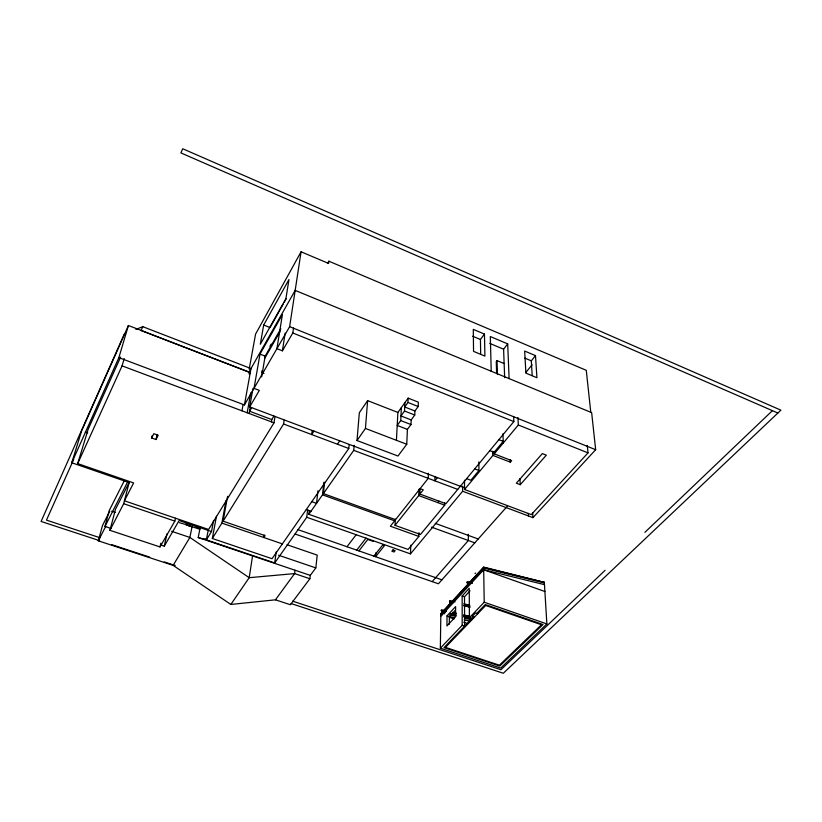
<?xml version="1.0" encoding="UTF-8"?>
<svg xmlns="http://www.w3.org/2000/svg" width="822" height="822" viewBox="0 0 822 822"><rect width="100%" height="100%" fill="white"/><g stroke="black" fill="none" stroke-linecap="round" stroke-linejoin="round"><path stroke-width="1.23" d="M449.305 624.227L449.367 616.634L455.388 610.181M447.034 615.842L446.942 625.963L455.573 616.767L455.614 606.605L447.034 615.842L449.367 616.634M395.361 519.072L395.043 525.35L420.474 534.475L444.712 505.17L444.743 502.653M544.328 582.089L546.866 623.929L500.711 668.07L440.345 648.168L440.849 613.541L450.261 603.338M442.061 614.877L442.082 613.171L444.589 613.746M434.941 476.976L434.869 480.808L437.417 477.623M428.365 473.318L428.231 478.322L395.557 519.658L323.375 493.611L324.587 482.319M418.922 489.254L418.717 495.563L444.712 505.17M420.052 489.028L419.898 494.073L445.914 503.711L513.853 421.573L513.627 416.487M309.278 510.565L308.846 514.315L408.092 549.445L418.86 536.427L418.984 532.666M397.879 412.449L367.619 400.622L359.337 412.726L357.005 440.53L397.971 456.035L406.756 444.26L407.414 429.382L410.979 424.542L411.175 419.919L414.761 415.028L414.915 410.99L418.193 406.5L418.347 402.174L408.154 398.136L397.879 412.449L396.43 440.304M208.264 529.974L206.373 539.869L274.702 562.957L306.77 517.274L410.466 553.874L410.795 545.12M414.915 410.99L404.712 406.982L407.959 402.461L408.154 398.136M411.175 419.919L400.972 415.942L404.516 411.021L404.907 402.657M407.414 429.382L397.201 425.436L400.735 420.566L401.383 407.568M375.829 552.857L375.582 556.699L384.439 545.644L382.692 545.027L373.856 556.093M357.005 440.53L365.441 428.447L367.619 400.622M323.375 493.611L353.748 450.353L354.179 445.308M216.474 516.206L212.323 538.492L272.051 558.713L348.795 448.493L349.134 444.702M109.778 511.13L102.473 525.577L98.332 540.835L173.123 565.382L230.838 604.447L275.442 599.824L290.402 604.735L309.894 578.739L310.264 575.369L315.843 567.91L317.2 555.107L287.032 544.739M308.846 514.315L322.512 494.844L323.858 482.298M317.95 490.744L316.552 503.341L311.795 501.636M306.77 517.274L307.654 509.774M295.016 570.221L294.605 573.592L275.442 599.824M312.175 430.738L311.713 434.561L313.963 431.118M590.782 412.284L586.271 370.321L328.851 261.19L328.574 263.43L301.068 251.789L255.58 334.081L249.189 369.212M274.702 562.957L276.233 551.819M264.222 535.04L263.852 537.526L265.116 535.646L223.091 521.189L283.59 424.008L284.135 420.227M464.543 487.836L249.693 406.911L259.32 390.388L254.008 388.354L259.999 354.107L282.429 314.466L276.922 348.672L282.398 350.83L292.796 332.992L293.546 327.988M120.608 357.087L88.149 429.3L77.7 463.587L133.626 482.935L124.42 500.804L208.593 529.481L274.003 422.827L274.959 416.62M249.261 374.329L250.278 372.53L128.407 325.512L118.871 357.632L244.432 404.927L289.632 326.673L301.068 251.789M282.398 350.83L285.162 333.085M271.414 421.861L271.774 419.569L273.921 416.035M252.56 555.888L249.2 577.691L230.838 604.447M261.612 376.928L265.157 356.121L280.836 328.687M263.687 325.029L260.307 344.243L285.902 298.663L288.964 279.531L263.687 325.029L270.037 327.567L283.076 304.346M249.693 406.911L252.909 388.58M249.169 413.517L250.422 406.335M247.196 412.778L250.731 392.813M241.945 410.805L243.065 404.619M212.323 538.492L221.889 523.111L225.947 500.752M223.091 521.189L227.581 496.334M244.432 404.927L250.998 368.544L142.792 326.683L135.877 329.406M206.373 539.869L211.521 531.536L213.597 520.46M310.264 575.369L198.215 537.537L200.291 527.025M193.17 524.785L192.06 526.666L189.872 537.444L173.123 565.382M127.225 481.774L129.188 482.452L115.532 509.178L109.932 530.313L160.002 546.938L174.86 521.107L175.487 518.199M160.65 544.935L164.277 546.147L167 533.838M160.002 546.938L160.845 543.208M152.245 435.547L151.638 437.972L155.995 439.534L157.187 434.704M109.932 530.313L123.67 503.711L129.188 482.452M111.032 528.443L104.98 526.429L109.285 510.431L124.286 480.757M77.7 463.587L122.077 365.872L124.225 358.495M104.98 526.429L127.574 482.052L71.761 462.755L81.666 430.738L128.407 325.512M189.183 526.512L190.221 523.717M124.358 333.938L41.1 521.456L99.637 540.681M71.761 462.755L118.871 357.632M73.764 459.272L46.464 520.12L100.068 537.763M142.792 326.683L141.045 330.506L248.974 372.14M98.332 540.835L105.771 526.224M151.638 437.972L153.817 433.708L158.184 435.29L155.995 439.534M284.32 302.136L286.179 298.818M248.501 372.972L295.17 290.392L591.655 412.644L595.662 449.716L532.933 517.644L462.652 491.248L462.642 486.182M269.924 346.278L271.178 344.069M264.828 358.187L280.035 331.585M327.701 263.184L328.851 261.19M164.277 546.147L179.124 520.511L211.521 531.536M251.655 407.65L249.569 411.226L271.774 419.569M186.943 522.484L185.751 524.549A135.671 111.679 29.6 0 0 179.371 522.7M195.081 526.008L199.838 529.306L185.751 524.549L188.916 525.577L190.016 523.706M337.431 444.219L339.743 440.828M480.685 354.169L480.438 339.486L484.456 334.071L473.297 329.365L473.544 351.364L484.908 356.101L484.456 334.071M346.987 546.722L356.245 534.598M504.667 377.75L503.598 349.216L507.698 343.884L490.323 336.547L491.217 371.236M503.794 363.416L497.033 360.601L496.262 361.608L496.601 372.993M356.727 550.124L366.088 538.071M358.906 550.884L367.794 539.468L373.126 541.359M395.043 525.35L423.279 489.809L420.093 488.628M532.204 375.592L531.31 360.848L535.492 355.618L524.672 351.045L525.905 373.147L536.92 377.73L535.492 355.618M525.813 372.572L532.07 364.783M437.807 502.622L439.01 501.153M478.836 461.872L478.959 470.513L470.842 480.264L466.629 478.671M492.902 453.765L503.208 441.373L498.882 439.667M410.466 553.874L462.652 491.248M587.257 445.401L588.018 452.891L531.3 514.603L464.543 489.491L492.943 455.409L492.84 451.216M492.943 455.409L510.349 462.18L511.664 460.649L494.238 453.857L518.312 424.984L517.952 417.514M432.177 581.616L468.355 540.506L468.324 534.249M520.254 484.703L546.322 455.172L542.335 453.6L516.35 483.202L520.254 484.703L519.966 478.496M507.184 506.373L438.414 583.784L295.129 534.023M441.085 610.469L441.62 609.883L446.531 611.003M475.034 573.643L475.609 573.016M440.839 613.972L451.114 602.803M452.83 600.944L468.232 584.195M469.948 582.336L483.644 567.447L544.349 582.366L483.634 567.077M440.828 614.537L483.655 568.023L544.38 582.942M451.977 601.478L468.232 583.856M469.948 581.997L483.644 567.159L484.22 602.218L469.403 617.733L471.828 618.565M440.808 616.233L483.685 569.749L544.483 584.648M440.345 648.168L462.18 625.306L462.159 595.96L469.228 588.305L469.403 617.733M462.18 625.306L464.584 626.117L464.512 596.772L470.03 590.833M473.472 616.849L443.993 647.613L499.766 666.026L543.013 624.535L485.257 604.54L476.781 613.387M605.105 570.304L500.917 669.725L292.57 601.139M644.89 532.348L772.413 410.661M449.593 614.877L455.85 616.284M464.615 618.267L470.872 619.675M449.449 616.541L454.381 617.651M464.245 619.87L469.177 620.99M452.686 612.4L456.374 613.233M463.752 614.907L469.896 616.305M441.311 610.335L446.243 611.455M452.377 612.842L456.076 613.685M463.444 615.359L469.598 616.757M441.804 611.558L445.503 612.4M450.425 613.51L455.347 614.63M463.957 616.582L472.578 618.524M441.578 611.784L445.277 612.626M451.422 614.013L456.354 615.133M463.721 616.798L472.352 618.75M455.028 601.807L450.076 600.666L449.531 601.262L453.251 602.207M463.69 603.81L469.876 605.239M464.389 604.776L469.331 605.917M450.281 602.341L452.758 602.916M463.906 605.485L470.102 606.913M450.035 602.577L452.511 603.143M463.659 605.711L469.855 607.139M472.393 582.86L467.471 581.688L466.906 582.305L470.605 583.281M472.085 583.332L467.163 582.161L467.379 583.61M111.833 544.688L149.645 557.111M164.277 561.909L175.25 565.515M291.111 603.564L503.311 673.259L780.9 410.168L182.7 148.741L180.912 152.923L777.869 413.045M171.613 531.3L189.872 537.444L249.2 577.691L294.605 573.592L309.894 578.739M111.679 511.233L115.265 512.445M449.213 617.301L454.063 618.945M463.762 622.233L467.399 623.466M278.504 555.21L315.843 567.91M123.67 503.711L174.86 521.107M477.757 613.726L475.568 612.976L472.26 616.428L474.438 617.178M221.889 523.111L282.378 543.887M484.22 602.218L546.866 623.929M462.159 595.96L464.512 596.772M297.934 529.625L441.917 579.839M188.916 525.577L192.06 526.666M483.685 569.749L544.904 591.521M306.287 509.548L311.014 511.222M85.283 432.023L87.697 432.886M418.86 536.427L390.368 526.214L394.622 520.829L322.512 494.844M435.27 523.367L478.209 538.985M431.54 527.159L474.787 542.839M122.077 365.872L274.003 422.827M283.59 424.008L348.795 448.493M353.748 450.353L457.751 489.409M365.441 428.447L406.756 444.26M474.715 468.889L478.959 470.513M400.735 420.566L410.979 424.542M261.406 371.061L263.564 371.904M261.591 372.643L263.985 373.568M489.809 450.641L494.104 452.316M259.999 354.107L265.157 356.121M404.516 411.021L414.761 415.028M407.959 402.461L418.193 406.5M292.796 332.992L513.853 421.573M518.312 424.984L588.018 452.891M289.632 326.673L595.662 449.716M472.66 336.219L480.438 339.486M489.748 343.391L503.598 349.216M524.837 358.135L531.31 360.848M449.798 601.149L449.973 602.557M532.656 512.579L532.933 517.644M528.32 513.421L528.454 515.959M507.698 343.884L509.116 378.613M510.246 459.693L510.349 462.18M502.951 433.739L503.27 443.027M497.033 360.601L497.464 374.524M494.197 452.213L494.238 453.857M482.278 569.512L482.309 571.239M464.522 480.243L464.543 489.491M206.312 538.79A11.765 7.398 10 0 1 198.215 537.537M392.988 549.856L391.878 551.223L394.046 551.983L395.156 550.627L392.988 549.856M485.668 605.475L445.452 647.387L499.386 665.204L541.472 624.771L485.668 605.475"/></g></svg>
